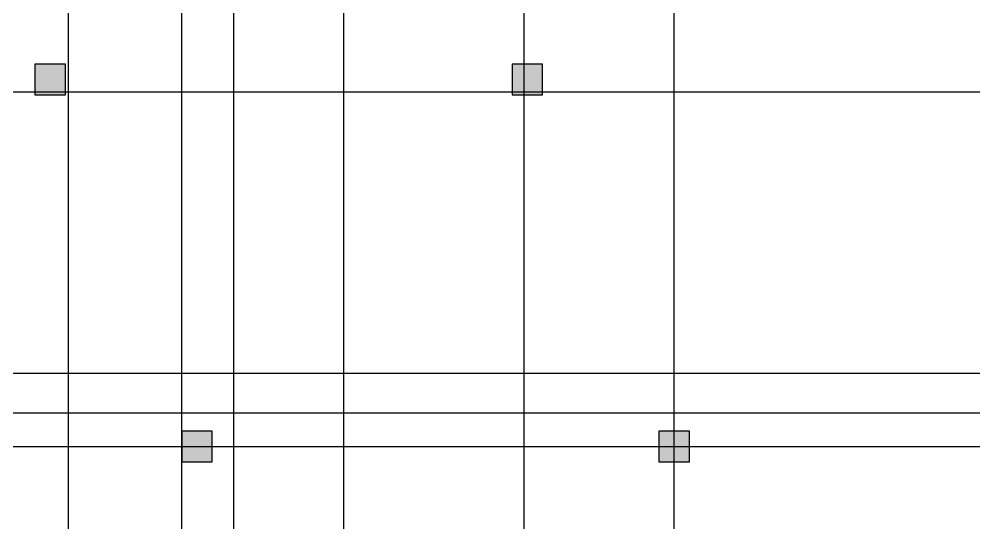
# Model space of a CAD drawing. Extents: x 369444 to 684549, y -549309 to 575337.
# Drawn here: x 571917 to 587524, y 253407 to 261645 of the extents above; entities that cross this region are included whole.
import ezdxf

# ---------------------------------------------------------------- set-up
doc = ezdxf.new("R2010")
doc.units = 0
doc.header["$LTSCALE"] = 1000
doc.header["$MEASUREMENT"] = 0
doc.layers.add('COLUMN', color=9, linetype='Continuous')
doc.layers.add('DOTE', color=1, linetype='Continuous')

# ---------------------------------------------------------------- blocks, each defined once
blk = doc.blocks.new('column500')
h = blk.add_hatch(color=0)
h.dxf.hatch_style = 1
h.paths.add_polyline_path([(-216381, -381440), (-215881, -381440), (-215881, -380940), (-216381, -380940)])
at = {"color": 0}
blk.add_lwpolyline([(-216381, -381440), (-215881, -381440), (-215881, -380940), (-216381, -380940)], close=True, dxfattribs=at)

msp = doc.modelspace()

# ---------------------------------------------------------------- linework, layer by layer
at = {"layer": 'DOTE', "color": 8}
for p, q in [((572724.5, 59364.2), (572724.5, 476704.8)), ((574574.5, 59364.2), (574574.5, 476704.8)), ((575424.5, 59364.2), (575424.5, 476704.8)), ((580174.5, 59364.2), (580174.5, 476704.8)), ((582624.5, 59364.2), (582624.5, 476704.8)), ((577224.5, 59364.2), (577224.5, 261807))]:
    msp.add_line(p, q, dxfattribs=at)
at = {"layer": 'DOTE', "color": 8, "lineweight": -2}
for p, q in [((377844.4, 260457), (624570.9, 260457)), ((377844.4, 255857), (624570.9, 255857)), ((377844.4, 255207), (624570.9, 255207)), ((377844.4, 254657), (624570.9, 254657))]:
    msp.add_line(p, q, dxfattribs=at)

# ---------------------------------------------------------------- block references
at = {"layer": 'COLUMN', "color": 8, "rotation": 270}
for p in [(953614.4, 44526.1), (961414.4, 44526.1), (956014.4, 38526.1), (963814.4, 38526.1)]:
    msp.add_blockref('column500', p, dxfattribs=at)

doc.saveas('drawing.dxf')
